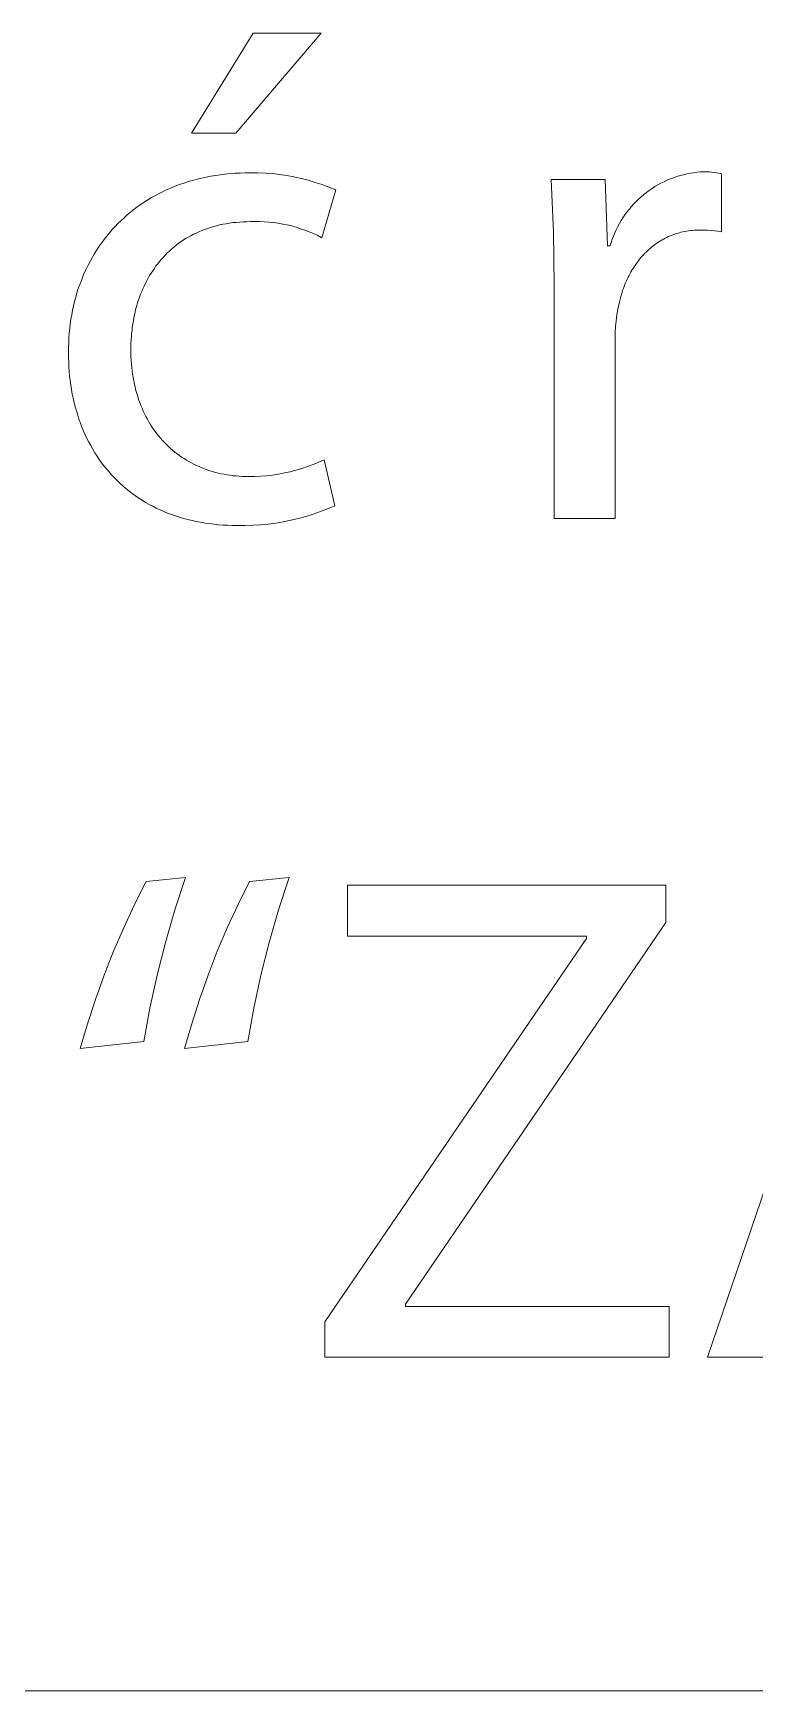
# Model space of a CAD drawing. Header units: millimetres. Extents: x 1422 to 6060, y -58 to 3182.
# Drawn here: x 4936.3 to 4984.2, y -57.9 to 51.9 of the extents above; entities that cross this region are included whole.
import ezdxf

# ---------------------------------------------------------------- set-up
doc = ezdxf.new("R2010")
doc.units = ezdxf.units.MM
doc.header["$MEASUREMENT"] = 0
doc.layers.add('Domyślny', color=7, linetype='Continuous', true_color=0x000000)

msp = doc.modelspace()

# ---------------------------------------------------------------- linework, layer by layer
at = {"layer": 'Domyślny', "color": 18, "lineweight": 15, "true_color": 0x000000}
for p, q in [((4946.81, 45.3), (4950.89, 51.94)), ((4955.4, 51.94), (4949.75, 45.3)), ((4950.89, 51.94), (4955.4, 51.94)), ((4949.75, 45.3), (4946.81, 45.3)), ((4945.46, 41.69), (4945.73, 41.8)), ((4945.73, 41.8), (4946.01, 41.9)), ((4946.01, 41.9), (4946.29, 42)), ((4946.29, 42), (4946.58, 42.1)), ((4946.58, 42.1), (4946.87, 42.18)), ((4946.87, 42.18), (4947.17, 42.26)), ((4947.17, 42.26), (4947.47, 42.33)), ((4947.47, 42.33), (4947.78, 42.4)), ((4947.78, 42.4), (4948.09, 42.46)), ((4948.09, 42.46), (4948.4, 42.51)), ((4948.4, 42.51), (4948.72, 42.56)), ((4948.72, 42.56), (4949.04, 42.6)), ((4949.04, 42.6), (4949.36, 42.63)), ((4949.36, 42.63), (4949.69, 42.66)), ((4949.69, 42.66), (4950.03, 42.67)), ((4950.03, 42.67), (4950.36, 42.69)), ((4950.36, 42.69), (4950.71, 42.69)), ((4950.71, 42.69), (4951.19, 42.69)), ((4951.19, 42.69), (4951.68, 42.66)), ((4951.68, 42.66), (4952.16, 42.63)), ((4952.16, 42.63), (4952.64, 42.57)), ((4952.64, 42.57), (4953.12, 42.5)), ((4953.12, 42.5), (4953.6, 42.41)), ((4953.6, 42.41), (4954.07, 42.31)), ((4954.07, 42.31), (4954.54, 42.19)), ((4954.54, 42.19), (4955.01, 42.05)), ((4955.01, 42.05), (4955.47, 41.9)), ((4955.47, 41.9), (4955.92, 41.73)), ((4970.81, 38.74), (4970.66, 42.24)), ((4970.66, 42.24), (4974.24, 42.24)), ((4974.24, 42.24), (4974.38, 37.84)), ((4977.34, 41.64), (4977.53, 41.77)), ((4977.53, 41.77), (4977.73, 41.88)), ((4977.73, 41.88), (4977.93, 41.99)), ((4977.93, 41.99), (4978.14, 42.09)), ((4978.14, 42.09), (4978.35, 42.19)), ((4978.35, 42.19), (4978.56, 42.28)), ((4978.56, 42.28), (4978.77, 42.36)), ((4978.77, 42.36), (4978.99, 42.43)), ((4978.99, 42.43), (4979.21, 42.5)), ((4979.21, 42.5), (4979.43, 42.56)), ((4979.43, 42.56), (4979.65, 42.61)), ((4979.65, 42.61), (4979.88, 42.65)), ((4979.88, 42.65), (4980.1, 42.69)), ((4980.1, 42.69), (4980.33, 42.72)), ((4980.33, 42.72), (4980.56, 42.74)), ((4980.56, 42.74), (4980.79, 42.75)), ((4980.79, 42.75), (4980.95, 42.75)), ((4980.95, 42.75), (4981.12, 42.74)), ((4981.12, 42.74), (4981.29, 42.72)), ((4981.29, 42.72), (4981.45, 42.7)), ((4981.45, 42.7), (4981.62, 42.68)), ((4981.62, 42.68), (4981.78, 42.65)), ((4981.78, 42.65), (4981.95, 42.61)), ((4981.95, 42.61), (4981.95, 38.77)), ((4943.44, 40.58), (4943.67, 40.74)), ((4943.67, 40.74), (4943.91, 40.89)), ((4943.91, 40.89), (4944.16, 41.04)), ((4944.16, 41.04), (4944.41, 41.18)), ((4944.41, 41.18), (4944.66, 41.32)), ((4944.66, 41.32), (4944.92, 41.45)), ((4944.92, 41.45), (4945.19, 41.57)), ((4945.19, 41.57), (4945.46, 41.69)), ((4956.37, 41.55), (4955.45, 38.38)), ((4955.92, 41.73), (4956.37, 41.55)), ((4976.12, 40.61), (4976.28, 40.78)), ((4976.28, 40.78), (4976.44, 40.94)), ((4976.44, 40.94), (4976.61, 41.09)), ((4976.61, 41.09), (4976.79, 41.24)), ((4976.79, 41.24), (4976.97, 41.38)), ((4976.97, 41.38), (4977.15, 41.51)), ((4977.15, 41.51), (4977.34, 41.64)), ((4942.13, 39.52), (4942.33, 39.71)), ((4942.33, 39.71), (4942.54, 39.9)), ((4942.54, 39.9), (4942.76, 40.08)), ((4942.76, 40.08), (4942.98, 40.25)), ((4942.98, 40.25), (4943.21, 40.42)), ((4943.21, 40.42), (4943.44, 40.58)), ((4975.29, 39.52), (4975.41, 39.71)), ((4975.41, 39.71), (4975.54, 39.9)), ((4975.54, 39.9), (4975.68, 40.08)), ((4975.68, 40.08), (4975.82, 40.26)), ((4975.82, 40.26), (4975.97, 40.44)), ((4975.97, 40.44), (4976.12, 40.61)), ((4941.01, 38.27), (4941.19, 38.49)), ((4941.19, 38.49), (4941.36, 38.71)), ((4941.36, 38.71), (4941.55, 38.92)), ((4941.55, 38.92), (4941.74, 39.12)), ((4941.74, 39.12), (4941.93, 39.32)), ((4941.93, 39.32), (4942.13, 39.52)), ((4946.75, 38.51), (4946.58, 38.42)), ((4946.93, 38.61), (4946.75, 38.51)), ((4947.11, 38.69), (4946.93, 38.61)), ((4947.29, 38.78), (4947.11, 38.69)), ((4947.48, 38.86), (4947.29, 38.78)), ((4947.67, 38.93), (4947.48, 38.86)), ((4947.86, 39), (4947.67, 38.93)), ((4948.06, 39.06), (4947.86, 39)), ((4948.26, 39.12), (4948.06, 39.06)), ((4948.46, 39.18), (4948.26, 39.12)), ((4948.67, 39.23), (4948.46, 39.18)), ((4948.88, 39.27), (4948.67, 39.23)), ((4949.1, 39.31), (4948.88, 39.27)), ((4949.32, 39.35), (4949.1, 39.31)), ((4949.54, 39.38), (4949.32, 39.35)), ((4949.77, 39.4), (4949.54, 39.38)), ((4950, 39.42), (4949.77, 39.4)), ((4950.23, 39.43), (4950, 39.42)), ((4950.47, 39.44), (4950.23, 39.43)), ((4950.71, 39.45), (4950.47, 39.44)), ((4951.01, 39.45), (4950.71, 39.45)), ((4951.32, 39.45), (4951.01, 39.45)), ((4951.63, 39.44), (4951.32, 39.45)), ((4951.93, 39.42), (4951.63, 39.44)), ((4952.24, 39.39), (4951.93, 39.42)), ((4952.54, 39.34), (4952.24, 39.39)), ((4952.85, 39.29), (4952.54, 39.34)), ((4953.15, 39.23), (4952.85, 39.29)), ((4953.44, 39.16), (4953.15, 39.23)), ((4953.74, 39.07), (4953.44, 39.16)), ((4954.03, 38.98), (4953.74, 39.07)), ((4954.32, 38.88), (4954.03, 38.98)), ((4954.61, 38.77), (4954.32, 38.88)), ((4954.89, 38.65), (4954.61, 38.77)), ((4955.17, 38.52), (4954.89, 38.65)), ((4955.45, 38.38), (4955.17, 38.52)), ((4970.84, 35.23), (4970.81, 38.74)), ((4974.7, 38.28), (4974.78, 38.49)), ((4974.78, 38.49), (4974.87, 38.7)), ((4974.87, 38.7), (4974.97, 38.91)), ((4974.97, 38.91), (4975.07, 39.12)), ((4975.07, 39.12), (4975.18, 39.32)), ((4975.18, 39.32), (4975.29, 39.52)), ((4978.44, 38.46), (4978.33, 38.4)), ((4978.55, 38.5), (4978.44, 38.46)), ((4978.67, 38.55), (4978.55, 38.5)), ((4978.78, 38.59), (4978.67, 38.55)), ((4978.9, 38.63), (4978.78, 38.59)), ((4979.02, 38.67), (4978.9, 38.63)), ((4979.14, 38.7), (4979.02, 38.67)), ((4979.26, 38.74), (4979.14, 38.7)), ((4979.38, 38.77), (4979.26, 38.74)), ((4979.5, 38.79), (4979.38, 38.77)), ((4979.63, 38.81), (4979.5, 38.79)), ((4979.76, 38.83), (4979.63, 38.81)), ((4979.88, 38.85), (4979.76, 38.83)), ((4980.01, 38.86), (4979.88, 38.85)), ((4980.14, 38.88), (4980.01, 38.86)), ((4980.27, 38.88), (4980.14, 38.88)), ((4980.41, 38.89), (4980.27, 38.88)), ((4980.54, 38.89), (4980.41, 38.89)), ((4980.78, 38.89), (4980.54, 38.89)), ((4981.01, 38.88), (4980.78, 38.89)), ((4981.25, 38.86), (4981.01, 38.88)), ((4981.48, 38.84), (4981.25, 38.86)), ((4981.71, 38.81), (4981.48, 38.84)), ((4981.95, 38.77), (4981.71, 38.81)), ((4940.38, 37.34), (4940.53, 37.58)), ((4940.53, 37.58), (4940.69, 37.82)), ((4940.69, 37.82), (4940.85, 38.05)), ((4940.85, 38.05), (4941.01, 38.27)), ((4945.2, 37.37), (4945.07, 37.24)), ((4945.34, 37.5), (4945.2, 37.37)), ((4945.48, 37.63), (4945.34, 37.5)), ((4945.63, 37.76), (4945.48, 37.63)), ((4945.78, 37.88), (4945.63, 37.76)), ((4945.93, 37.99), (4945.78, 37.88)), ((4946.09, 38.11), (4945.93, 37.99)), ((4946.25, 38.21), (4946.09, 38.11)), ((4946.41, 38.32), (4946.25, 38.21)), ((4946.58, 38.42), (4946.41, 38.32)), ((4974.38, 37.84), (4974.56, 37.84)), ((4974.56, 37.84), (4974.63, 38.06)), ((4974.63, 38.06), (4974.7, 38.28)), ((4976.94, 37.42), (4976.85, 37.33)), ((4977.03, 37.51), (4976.94, 37.42)), ((4977.12, 37.59), (4977.03, 37.51)), ((4977.21, 37.67), (4977.12, 37.59)), ((4977.3, 37.75), (4977.21, 37.67)), ((4977.4, 37.83), (4977.3, 37.75)), ((4977.5, 37.9), (4977.4, 37.83)), ((4977.6, 37.97), (4977.5, 37.9)), ((4977.7, 38.04), (4977.6, 37.97)), ((4977.8, 38.11), (4977.7, 38.04)), ((4977.9, 38.17), (4977.8, 38.11)), ((4978.01, 38.24), (4977.9, 38.17)), ((4978.11, 38.29), (4978.01, 38.24)), ((4978.22, 38.35), (4978.11, 38.29)), ((4978.33, 38.4), (4978.22, 38.35)), ((4939.72, 36.09), (4939.84, 36.35)), ((4939.84, 36.35), (4939.97, 36.6)), ((4939.97, 36.6), (4940.1, 36.85)), ((4940.1, 36.85), (4940.24, 37.1)), ((4940.24, 37.1), (4940.38, 37.34)), ((4944.34, 36.35), (4944.23, 36.19)), ((4944.45, 36.51), (4944.34, 36.35)), ((4944.57, 36.66), (4944.45, 36.51)), ((4944.69, 36.81), (4944.57, 36.66)), ((4944.81, 36.96), (4944.69, 36.81)), ((4944.94, 37.1), (4944.81, 36.96)), ((4945.07, 37.24), (4944.94, 37.1)), ((4976.08, 36.34), (4976.01, 36.23)), ((4976.15, 36.45), (4976.08, 36.34)), ((4976.22, 36.55), (4976.15, 36.45)), ((4976.29, 36.66), (4976.22, 36.55)), ((4976.37, 36.76), (4976.29, 36.66)), ((4976.44, 36.86), (4976.37, 36.76)), ((4976.52, 36.96), (4976.44, 36.86)), ((4976.6, 37.06), (4976.52, 36.96)), ((4976.68, 37.15), (4976.6, 37.06)), ((4976.77, 37.24), (4976.68, 37.15)), ((4976.85, 37.33), (4976.77, 37.24)), ((4939.3, 35.01), (4939.4, 35.28)), ((4939.4, 35.28), (4939.5, 35.55)), ((4939.5, 35.55), (4939.61, 35.82)), ((4939.61, 35.82), (4939.72, 36.09)), ((4943.66, 35.18), (4943.58, 35)), ((4943.75, 35.36), (4943.66, 35.18)), ((4943.84, 35.53), (4943.75, 35.36)), ((4943.93, 35.7), (4943.84, 35.53)), ((4944.03, 35.87), (4943.93, 35.7)), ((4944.13, 36.03), (4944.03, 35.87)), ((4944.23, 36.19), (4944.13, 36.03)), ((4970.84, 19.77), (4970.84, 35.23)), ((4975.54, 35.27), (4975.49, 35.14)), ((4975.59, 35.4), (4975.54, 35.27)), ((4975.64, 35.52), (4975.59, 35.4)), ((4975.7, 35.64), (4975.64, 35.52)), ((4975.76, 35.76), (4975.7, 35.64)), ((4975.82, 35.88), (4975.76, 35.76)), ((4975.88, 36), (4975.82, 35.88)), ((4975.94, 36.11), (4975.88, 36)), ((4976.01, 36.23), (4975.94, 36.11)), ((4938.98, 33.87), (4939.05, 34.16)), ((4939.05, 34.16), (4939.13, 34.44)), ((4939.13, 34.44), (4939.21, 34.73)), ((4939.21, 34.73), (4939.3, 35.01)), ((4943.23, 34.07), (4943.18, 33.88)), ((4943.3, 34.26), (4943.23, 34.07)), ((4943.36, 34.45), (4943.3, 34.26)), ((4943.43, 34.64), (4943.36, 34.45)), ((4943.5, 34.82), (4943.43, 34.64)), ((4943.58, 35), (4943.5, 34.82)), ((4975.2, 34.21), (4975.13, 33.93)), ((4975.27, 34.48), (4975.2, 34.21)), ((4975.35, 34.75), (4975.27, 34.48)), ((4975.39, 34.88), (4975.35, 34.75)), ((4975.44, 35.01), (4975.39, 34.88)), ((4975.49, 35.14), (4975.44, 35.01)), ((4938.77, 32.67), (4938.81, 32.98)), ((4938.81, 32.98), (4938.86, 33.28)), ((4938.86, 33.28), (4938.92, 33.57)), ((4938.92, 33.57), (4938.98, 33.87)), ((4942.98, 33.08), (4942.95, 32.88)), ((4943.03, 33.28), (4942.98, 33.08)), ((4943.07, 33.48), (4943.03, 33.28)), ((4943.12, 33.68), (4943.07, 33.48)), ((4943.18, 33.88), (4943.12, 33.68)), ((4975.01, 33.26), (4974.96, 32.88)), ((4975.07, 33.64), (4975.01, 33.26)), ((4975.13, 33.93), (4975.07, 33.64)), ((4938.68, 31.74), (4938.7, 32.05)), ((4938.7, 32.05), (4938.73, 32.36)), ((4938.73, 32.36), (4938.77, 32.67)), ((4942.83, 32.04), (4942.82, 31.83)), ((4942.86, 32.25), (4942.83, 32.04)), ((4942.88, 32.46), (4942.86, 32.25)), ((4942.91, 32.67), (4942.88, 32.46)), ((4942.95, 32.88), (4942.91, 32.67)), ((4974.9, 32.12), (4974.89, 31.74)), ((4974.92, 32.5), (4974.9, 32.12)), ((4974.96, 32.88), (4974.92, 32.5)), ((4938.64, 30.78), (4938.65, 31.1)), ((4938.65, 30.46), (4938.64, 30.78)), ((4938.65, 31.1), (4938.66, 31.42)), ((4938.66, 31.42), (4938.68, 31.74)), ((4942.79, 31.4), (4942.78, 31.19)), ((4942.78, 31.19), (4942.78, 30.97)), ((4942.78, 30.97), (4942.79, 30.73)), ((4942.8, 31.62), (4942.79, 31.4)), ((4942.82, 31.83), (4942.8, 31.62)), ((4974.89, 31.74), (4974.89, 19.77)), ((4938.66, 30.14), (4938.65, 30.46)), ((4938.67, 29.83), (4938.66, 30.14)), ((4938.7, 29.52), (4938.67, 29.83)), ((4942.79, 30.73), (4942.79, 30.49)), ((4942.79, 30.49), (4942.8, 30.25)), ((4942.8, 30.25), (4942.82, 30.02)), ((4942.82, 30.02), (4942.84, 29.79)), ((4942.84, 29.79), (4942.87, 29.56)), ((4938.72, 29.21), (4938.7, 29.52)), ((4938.76, 28.91), (4938.72, 29.21)), ((4938.8, 28.61), (4938.76, 28.91)), ((4938.85, 28.32), (4938.8, 28.61)), ((4942.87, 29.56), (4942.9, 29.33)), ((4942.9, 29.33), (4942.93, 29.11)), ((4942.93, 29.11), (4942.97, 28.89)), ((4942.97, 28.89), (4943.02, 28.68)), ((4943.02, 28.68), (4943.07, 28.47)), ((4938.9, 28.02), (4938.85, 28.32)), ((4938.96, 27.74), (4938.9, 28.02)), ((4939.02, 27.45), (4938.96, 27.74)), ((4943.07, 28.47), (4943.12, 28.26)), ((4943.12, 28.26), (4943.18, 28.05)), ((4943.18, 28.05), (4943.24, 27.85)), ((4943.24, 27.85), (4943.3, 27.65)), ((4943.3, 27.65), (4943.37, 27.46)), ((4939.1, 27.17), (4939.02, 27.45)), ((4939.17, 26.9), (4939.1, 27.17)), ((4939.26, 26.62), (4939.17, 26.9)), ((4939.34, 26.35), (4939.26, 26.62)), ((4943.37, 27.46), (4943.45, 27.27)), ((4943.45, 27.27), (4943.53, 27.08)), ((4943.53, 27.08), (4943.61, 26.89)), ((4943.61, 26.89), (4943.69, 26.71)), ((4943.69, 26.71), (4943.78, 26.53)), ((4943.78, 26.53), (4943.88, 26.36)), ((4939.44, 26.09), (4939.34, 26.35)), ((4939.54, 25.83), (4939.44, 26.09)), ((4939.64, 25.57), (4939.54, 25.83)), ((4939.76, 25.32), (4939.64, 25.57)), ((4939.87, 25.08), (4939.76, 25.32)), ((4943.88, 26.36), (4943.97, 26.19)), ((4943.97, 26.19), (4944.07, 26.02)), ((4944.07, 26.02), (4944.18, 25.85)), ((4944.18, 25.85), (4944.29, 25.69)), ((4944.29, 25.69), (4944.4, 25.54)), ((4944.4, 25.54), (4944.51, 25.38)), ((4944.51, 25.38), (4944.63, 25.23)), ((4939.99, 24.83), (4939.87, 25.08)), ((4940.12, 24.6), (4939.99, 24.83)), ((4940.26, 24.36), (4940.12, 24.6)), ((4940.4, 24.13), (4940.26, 24.36)), ((4944.63, 25.23), (4944.75, 25.09)), ((4944.75, 25.09), (4944.88, 24.95)), ((4944.88, 24.95), (4945.01, 24.81)), ((4945.01, 24.81), (4945.14, 24.67)), ((4945.14, 24.67), (4945.28, 24.54)), ((4945.28, 24.54), (4945.41, 24.42)), ((4945.41, 24.42), (4945.56, 24.29)), ((4945.56, 24.29), (4945.7, 24.17)), ((4945.7, 24.17), (4945.85, 24.06)), ((4940.54, 23.91), (4940.4, 24.13)), ((4940.69, 23.69), (4940.54, 23.91)), ((4940.84, 23.47), (4940.69, 23.69)), ((4941, 23.26), (4940.84, 23.47)), ((4941.17, 23.06), (4941, 23.26)), ((4945.85, 24.06), (4946, 23.95)), ((4946, 23.95), (4946.15, 23.84)), ((4946.15, 23.84), (4946.31, 23.74)), ((4946.31, 23.74), (4946.47, 23.64)), ((4946.47, 23.64), (4946.63, 23.55)), ((4946.63, 23.55), (4946.8, 23.46)), ((4946.8, 23.46), (4946.96, 23.37)), ((4946.96, 23.37), (4947.13, 23.29)), ((4947.13, 23.29), (4947.31, 23.21)), ((4947.31, 23.21), (4947.48, 23.13)), ((4947.48, 23.13), (4947.66, 23.06)), ((4953.73, 22.97), (4954.12, 23.09)), ((4954.12, 23.09), (4954.49, 23.21)), ((4954.49, 23.21), (4954.87, 23.35)), ((4954.87, 23.35), (4955.24, 23.5)), ((4955.24, 23.5), (4955.6, 23.66)), ((4955.6, 23.66), (4956.3, 20.62)), ((4941.34, 22.86), (4941.17, 23.06)), ((4941.51, 22.66), (4941.34, 22.86)), ((4941.69, 22.47), (4941.51, 22.66)), ((4941.88, 22.28), (4941.69, 22.47)), ((4942.07, 22.1), (4941.88, 22.28)), ((4942.26, 21.93), (4942.07, 22.1)), ((4947.66, 23.06), (4947.84, 23)), ((4947.84, 23), (4948.02, 22.94)), ((4948.02, 22.94), (4948.2, 22.88)), ((4948.2, 22.88), (4948.39, 22.83)), ((4948.39, 22.83), (4948.58, 22.78)), ((4948.58, 22.78), (4948.77, 22.74)), ((4948.77, 22.74), (4948.97, 22.7)), ((4948.97, 22.7), (4949.16, 22.67)), ((4949.16, 22.67), (4949.36, 22.64)), ((4949.36, 22.64), (4949.56, 22.61)), ((4949.56, 22.61), (4949.76, 22.59)), ((4949.76, 22.59), (4949.96, 22.57)), ((4949.96, 22.57), (4950.17, 22.56)), ((4950.17, 22.56), (4950.37, 22.55)), ((4950.37, 22.55), (4950.58, 22.55)), ((4950.58, 22.55), (4950.98, 22.56)), ((4950.98, 22.56), (4951.38, 22.58)), ((4951.38, 22.58), (4951.78, 22.61)), ((4951.78, 22.61), (4952.17, 22.65)), ((4952.17, 22.65), (4952.57, 22.71)), ((4952.57, 22.71), (4952.96, 22.79)), ((4952.96, 22.79), (4953.35, 22.87)), ((4953.35, 22.87), (4953.73, 22.97)), ((4942.46, 21.76), (4942.26, 21.93)), ((4942.67, 21.59), (4942.46, 21.76)), ((4942.88, 21.43), (4942.67, 21.59)), ((4943.09, 21.28), (4942.88, 21.43)), ((4943.31, 21.13), (4943.09, 21.28)), ((4943.54, 20.98), (4943.31, 21.13)), ((4943.76, 20.84), (4943.54, 20.98)), ((4944, 20.71), (4943.76, 20.84)), ((4944.23, 20.59), (4944, 20.71)), ((4944.47, 20.46), (4944.23, 20.59)), ((4944.72, 20.35), (4944.47, 20.46)), ((4944.97, 20.24), (4944.72, 20.35)), ((4945.22, 20.13), (4944.97, 20.24)), ((4945.48, 20.04), (4945.22, 20.13)), ((4945.75, 19.94), (4945.48, 20.04)), ((4946.01, 19.86), (4945.75, 19.94)), ((4946.28, 19.78), (4946.01, 19.86)), ((4946.56, 19.7), (4946.28, 19.78)), ((4954.38, 19.91), (4953.89, 19.77)), ((4954.87, 20.06), (4954.38, 19.91)), ((4955.35, 20.23), (4954.87, 20.06)), ((4955.83, 20.42), (4955.35, 20.23)), ((4956.3, 20.62), (4955.83, 20.42)), ((4946.84, 19.64), (4946.56, 19.7)), ((4947.12, 19.57), (4946.84, 19.64)), ((4947.41, 19.52), (4947.12, 19.57)), ((4947.7, 19.47), (4947.41, 19.52)), ((4947.99, 19.43), (4947.7, 19.47)), ((4948.29, 19.39), (4947.99, 19.43)), ((4948.59, 19.36), (4948.29, 19.39)), ((4948.9, 19.34), (4948.59, 19.36)), ((4949.21, 19.32), (4948.9, 19.34)), ((4949.52, 19.31), (4949.21, 19.32)), ((4949.84, 19.31), (4949.52, 19.31)), ((4950.35, 19.31), (4949.84, 19.31)), ((4950.86, 19.32), (4950.35, 19.31)), ((4951.37, 19.35), (4950.86, 19.32)), ((4951.88, 19.4), (4951.37, 19.35)), ((4952.39, 19.47), (4951.88, 19.4)), ((4952.89, 19.55), (4952.39, 19.47)), ((4953.39, 19.66), (4952.89, 19.55)), ((4953.89, 19.77), (4953.39, 19.66)), ((4974.89, 19.77), (4970.84, 19.77)), ((4943.03, -5.81), (4943.8, -4.29)), ((4943.8, -4.29), (4946.4, -4.03)), ((4946.4, -4.03), (4945.7, -6.16)), ((4949.9, -5.81), (4950.66, -4.29)), ((4950.66, -4.29), (4953.27, -4.03)), ((4953.27, -4.03), (4952.57, -6.16)), ((4957.14, -7.92), (4957.14, -4.54)), ((4957.14, -4.54), (4978.25, -4.54)), ((4978.25, -4.54), (4978.25, -7)), ((4981.01, -35.82), (4991.67, -4.53)), ((4942.31, -7.35), (4943.03, -5.81)), ((4945.7, -6.16), (4945.07, -8.32)), ((4949.18, -7.35), (4949.9, -5.81)), ((4952.57, -6.16), (4951.95, -8.32)), ((4941.63, -8.91), (4942.31, -7.35)), ((4948.51, -8.91), (4949.18, -7.35)), ((4978.25, -7), (4960.99, -32.29)), ((4945.07, -8.32), (4944.52, -10.49)), ((4951.95, -8.32), (4951.4, -10.49)), ((4955.64, -33.46), (4973, -8.06)), ((4973, -7.92), (4957.14, -7.92)), ((4973, -8.06), (4973, -7.92)), ((4941.01, -10.5), (4941.63, -8.91)), ((4947.9, -10.5), (4948.51, -8.91)), ((4940.43, -12.1), (4941.01, -10.5)), ((4944.52, -10.49), (4944.05, -12.68)), ((4947.33, -12.1), (4947.9, -10.5)), ((4951.4, -10.49), (4950.93, -12.68)), ((4939.91, -13.72), (4940.43, -12.1)), ((4944.05, -12.68), (4943.65, -14.89)), ((4946.82, -13.72), (4947.33, -12.1)), ((4950.93, -12.68), (4950.54, -14.89)), ((4939.43, -15.35), (4939.91, -13.72)), ((4946.35, -15.35), (4946.82, -13.72)), ((4943.65, -14.89), (4939.43, -15.35)), ((4950.54, -14.89), (4946.35, -15.35)), ((4960.99, -32.29), (4960.99, -32.45)), ((4960.99, -32.45), (4978.48, -32.45)), ((4978.48, -32.45), (4978.48, -35.81)), ((4955.64, -35.81), (4955.64, -33.46)), ((4978.48, -35.81), (4955.64, -35.81)), ((4985.22, -35.82), (4981.01, -35.82)), ((6055.35, -57.93), (1422.19, -57.93)), ((6055.35, -57.93), (4307.18, -57.93))]:
    msp.add_line(p, q, dxfattribs=at)

doc.saveas('drawing.dxf')
